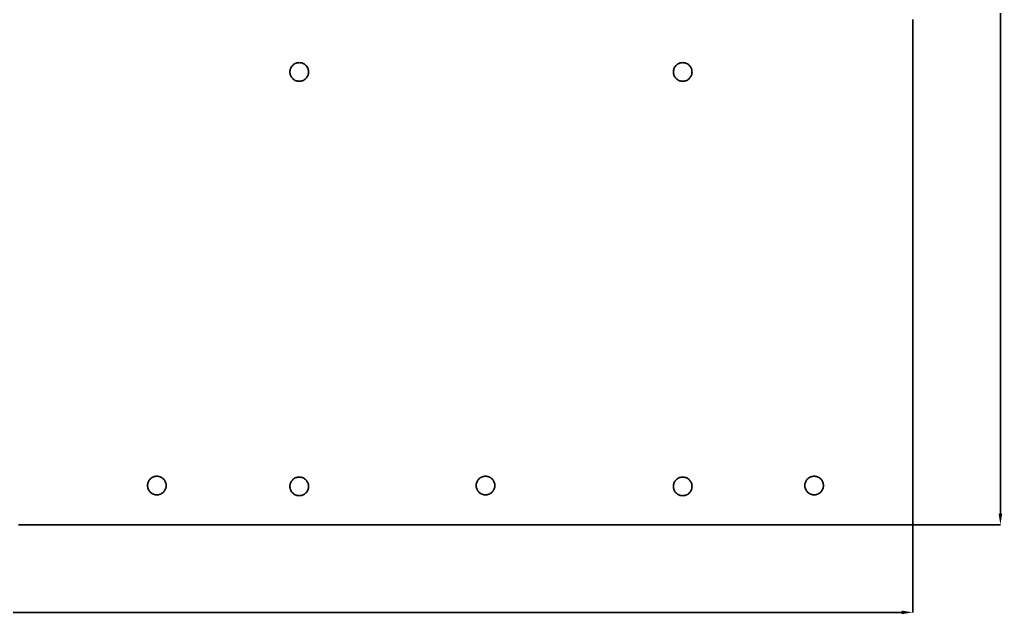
# Model space of a CAD drawing. Header units: millimetres. Extents: x 0 to 1322, y -1284 to 196.
# Drawn here: x 661 to 842, y -1218 to -1107.8 of the extents above; entities that cross this region are included whole.
import ezdxf

# ---------------------------------------------------------------- set-up
doc = ezdxf.new("R2010")
doc.units = ezdxf.units.MM
doc.layers.add('REFERENCE_DIMENSIONS', color=2, linetype='Continuous')
doc.layers.add('REFERENCE_GEOMETRY', color=7, linetype='Continuous')
doc.dimstyles.get("Standard").update_dxf_attribs({"dimtxt": 2.5, "dimasz": 2.5, "dimexe": 1.25, "dimexo": 0.625, "dimtad": 1, "dimcen": 2.5, "dimazin": 3, "dimtfac": 1, "dimtmove": 0, "dimatfit": 3})

# ---------------------------------------------------------------- blocks, each defined once
blk = doc.blocks.new('_CLOSEDFILLED')
at = {"color": 0, "linetype": 'BYBLOCK'}
blk.add_solid([(-1, 0.164), (0, 0), (-1, -0.164)], dxfattribs=at)
blk = doc.blocks.new('*D21')
for p, q in [((480, -1200), (480, -1216)), ((824, -1200), (824, -1216)), ((482, -1216), (647.5, -1216)), ((656.5, -1216), (822, -1216))]:
    blk.add_line(p, q)
at = {"layer": 'Defpoints'}
for p in [(480, -1200), (824, -1200), (480, -1216)]:
    blk.add_point(p, dxfattribs=at)
at = {"layer": 'REFERENCE_DIMENSIONS', "xscale": 2, "yscale": 2, "rotation": 180}
blk.add_blockref('_CLOSEDFILLED', (480, -1216), dxfattribs=at)
at = {"layer": 'REFERENCE_DIMENSIONS', "xscale": 2, "yscale": 2}
blk.add_blockref('_CLOSEDFILLED', (824, -1216), dxfattribs=at)
at = {"layer": 'REFERENCE_DIMENSIONS', "insert": (652, -1216), "char_height": 3, "attachment_point": 5}
blk.add_mtext('344', dxfattribs=at)
blk = doc.blocks.new('*D22')
for p, q in [((824, -997.7), (840, -997.7)), ((840, -1091.35), (840, -999.7)), ((840, -1198), (840, -1106.35)), ((824, -1200), (840, -1200))]:
    blk.add_line(p, q)
at = {"layer": 'Defpoints'}
for p in [(824, -997.7), (824, -1200), (840, -1200)]:
    blk.add_point(p, dxfattribs=at)
at = {"layer": 'REFERENCE_DIMENSIONS', "xscale": 2, "yscale": 2}
for p, rotation in [((840, -997.7), 90), ((840, -1200), 270)]:
    blk.add_blockref('_CLOSEDFILLED', p, dxfattribs=dict(at, rotation=rotation))
at = {"layer": 'REFERENCE_DIMENSIONS', "insert": (840, -1098.85), "char_height": 3, "attachment_point": 5, "rotation": 90}
blk.add_mtext('202,3', dxfattribs=at)

msp = doc.modelspace()

# ---------------------------------------------------------------- linework, layer by layer
at = {"layer": 'REFERENCE_GEOMETRY'}
msp.add_lwpolyline([(824, -1107.7627), (824, -1108.0126), (824, -1108.2626), (824, -1108.5126), (824, -1108.7625), (824, -1109.0125), (824, -1109.2625), (824, -1109.5124), (824, -1109.7624), (824, -1110.0124), (824, -1110.2623), (824, -1110.5123), (824, -1110.7623), (824, -1111.0122), (824, -1111.2622), (824, -1111.5121), (824, -1111.7621), (824, -1112.0121), (824, -1112.262), (824, -1112.512), (824, -1112.762), (824, -1113.0119), (824, -1113.2619), (824, -1113.5119), (824, -1113.7618), (824, -1114.0118), (824, -1114.2618), (824, -1114.5117), (824, -1114.7617), (824, -1115.0117), (824, -1115.2616), (824, -1115.5116), (824, -1115.7616), (824, -1116.0115), (824, -1116.2615), (824, -1116.5115), (824, -1116.7614), (824, -1117.0114), (824, -1117.2614), (824, -1117.5113), (824, -1117.7613), (824, -1118.0113), (824, -1118.2612), (824, -1118.5112), (824, -1118.7612), (824, -1119.0111), (824, -1119.2611), (824, -1119.5111), (824, -1119.761), (824, -1120.011), (824, -1120.2609), (824, -1120.5109), (824, -1120.7609), (824, -1121.0108), (824, -1121.2608), (824, -1121.5108), (824, -1121.7607), (824, -1122.0107), (824, -1122.2607), (824, -1122.5106), (824, -1122.7606), (824, -1123.0106), (824, -1123.2605), (824, -1123.5105), (824, -1123.7605), (824, -1124.0104), (824, -1124.2604), (824, -1124.5104), (824, -1124.7603), (824, -1125.0103), (824, -1125.2603), (824, -1125.5102), (824, -1125.7602), (824, -1126.0102), (824, -1126.2601), (824, -1126.5101), (824, -1126.7601), (824, -1127.01), (824, -1127.26), (824, -1127.51), (824, -1127.7599), (824, -1128.0099), (824, -1128.2598), (824, -1128.5098), (824, -1128.7598), (824, -1129.0097), (824, -1129.2597), (824, -1129.5097), (824, -1129.7596), (824, -1130.0096), (824, -1130.2596), (824, -1130.5095), (824, -1130.7595), (824, -1131.0095), (824, -1131.2594), (824, -1131.5094), (824, -1131.7594), (824, -1132.0093), (824, -1132.2593), (824, -1132.5093), (824, -1132.7592), (824, -1133.0092), (824, -1133.2592), (824, -1133.5091), (824, -1133.7591), (824, -1134.0091), (824, -1134.259), (824, -1134.509), (824, -1134.759), (824, -1135.0089), (824, -1135.2589), (824, -1135.5089), (824, -1135.7588), (824, -1136.0088), (824, -1136.2588), (824, -1136.5087), (824, -1136.7587), (824, -1137.0086), (824, -1137.2586), (824, -1137.5086), (824, -1137.7585), (824, -1138.0085), (824, -1138.2585), (824, -1138.5084), (824, -1138.7584), (824, -1139.0084), (824, -1139.2583), (824, -1139.5083), (824, -1139.7583), (824, -1140.0082), (824, -1140.2582), (824, -1140.5082), (824, -1140.7581), (824, -1141.0081), (824, -1141.2581), (824, -1141.508), (824, -1141.758), (824, -1142.008), (824, -1142.2579), (824, -1142.5079), (824, -1142.7579), (824, -1143.0078), (824, -1143.2578), (824, -1143.5078), (824, -1143.7577), (824, -1144.0077), (824, -1144.2577), (824, -1144.5076), (824, -1144.7576), (824, -1145.0075), (824, -1145.2575), (824, -1145.5075), (824, -1145.7574), (824, -1146.0074), (824, -1146.2574), (824, -1146.5073), (824, -1146.7573), (824, -1147.0073), (824, -1147.2572), (824, -1147.5072), (824, -1147.7572), (824, -1148.0071), (824, -1148.2571), (824, -1148.5071), (824, -1148.757), (824, -1149.007), (824, -1149.257), (824, -1149.5069), (824, -1149.7569), (824, -1150.0069), (824, -1150.2568), (824, -1150.5068), (824, -1150.7568), (824, -1151.0067), (824, -1151.2567), (824, -1151.5067), (824, -1151.7566), (824, -1152.0066), (824, -1152.2566), (824, -1152.5065), (824, -1152.7565), (824, -1153.0065), (824, -1153.2564), (824, -1153.5064), (824, -1153.7563), (824, -1154.0063), (824, -1154.2563), (824, -1154.5062), (824, -1154.7562), (824, -1155.0062), (824, -1155.2561), (824, -1155.5061), (824, -1155.7561), (824, -1156.006), (824, -1156.256), (824, -1156.506), (824, -1156.7559), (824, -1157.0059), (824, -1157.2559), (824, -1157.5058), (824, -1157.7558), (824, -1158.0058), (824, -1158.2557), (824, -1158.5057), (824, -1158.7557), (824, -1159.0056), (824, -1159.2556), (824, -1159.5056), (824, -1159.7555), (824, -1160.0055), (824, -1160.2555), (824, -1160.5054), (824, -1160.7554), (824, -1161.0054), (824, -1161.2553), (824, -1161.5053), (824, -1161.7553), (824, -1162.0052), (824, -1162.2552), (824, -1162.5051), (824, -1162.7551), (824, -1163.0051), (824, -1163.255), (824, -1163.505), (824, -1163.755), (824, -1164.0049), (824, -1164.2549), (824, -1164.5049), (824, -1164.7548), (824, -1165.0048), (824, -1165.2548), (824, -1165.5047), (824, -1165.7547), (824, -1166.0047), (824, -1166.2546), (824, -1166.5046), (824, -1166.7546), (824, -1167.0045), (824, -1167.2545), (824, -1167.5045), (824, -1167.7544), (824, -1168.0044), (824, -1168.2544), (824, -1168.5043), (824, -1168.7543), (824, -1169.0043), (824, -1169.2542), (824, -1169.5042), (824, -1169.7542), (824, -1170.0041), (824, -1170.2541), (824, -1170.504), (824, -1170.754), (824, -1171.004), (824, -1171.2539), (824, -1171.5039), (824, -1171.7539), (824, -1172.0038), (824, -1172.2538), (824, -1172.5038), (824, -1172.7537), (824, -1173.0037), (824, -1173.2537), (824, -1173.5036), (824, -1173.7536), (824, -1174.0036), (824, -1174.2535), (824, -1174.5035), (824, -1174.7535), (824, -1175.0034), (824, -1175.2534), (824, -1175.5034), (824, -1175.7533), (824, -1176.0033), (824, -1176.2533), (824, -1176.5032), (824, -1176.7532), (824, -1177.0032), (824, -1177.2531), (824, -1177.5031), (824, -1177.7531), (824, -1178.003), (824, -1178.253), (824, -1178.503), (824, -1178.7529), (824, -1179.0029), (824, -1179.2528), (824, -1179.5028), (824, -1179.7528), (824, -1180.0027), (824, -1180.2527), (824, -1180.5027), (824, -1180.7526), (824, -1181.0026), (824, -1181.2526), (824, -1181.5025), (824, -1181.7525), (824, -1182.0025), (824, -1182.2524), (824, -1182.5024), (824, -1182.7524), (824, -1183.0023), (824, -1183.2523), (824, -1183.5023), (824, -1183.7522), (824, -1184.0022), (824, -1184.2522), (824, -1184.5021), (824, -1184.7521), (824, -1185.0021), (824, -1185.252), (824, -1185.502), (824, -1185.752), (824, -1186.0019), (824, -1186.2519), (824, -1186.5019), (824, -1186.7518), (824, -1187.0018), (824, -1187.2518), (824, -1187.5017), (824, -1187.7517), (824, -1188.0016), (824, -1188.2516), (824, -1188.5016), (824, -1188.7515), (824, -1189.0015), (824, -1189.2515), (824, -1189.5014), (824, -1189.7514), (824, -1190.0014), (824, -1190.2513), (824, -1190.5013), (824, -1190.7513), (824, -1191.0012), (824, -1191.2512), (824, -1191.5012), (824, -1191.7511), (824, -1192.0011), (824, -1192.2511), (824, -1192.501), (824, -1192.751), (824, -1193.001), (824, -1193.2509), (824, -1193.5009), (824, -1193.7509), (824, -1194.0008), (824, -1194.2508), (824, -1194.5008), (824, -1194.7507), (824, -1195.0007), (824, -1195.2507), (824, -1195.5006), (824, -1195.7506), (824, -1196.0005), (824, -1196.2505), (824, -1196.5005), (824, -1196.7504), (824, -1197.0004), (824, -1197.2504), (824, -1197.5003), (824, -1197.7503), (824, -1198.0003), (824, -1198.2502), (824, -1198.5002), (824, -1198.7502), (824, -1199.0001), (824, -1199.2501), (824, -1199.5001), (824, -1199.75), (824, -1200), (823.75, -1200), (823.5001, -1200), (823.2501, -1200), (823.0001, -1200), (822.7502, -1200), (822.5002, -1200), (822.2502, -1200), (822.0003, -1200), (821.7503, -1200), (821.5003, -1200), (821.2504, -1200), (821.0004, -1200), (820.7504, -1200), (820.5005, -1200), (820.2505, -1200), (820.0005, -1200), (819.7506, -1200), (819.5006, -1200), (819.2507, -1200), (819.0007, -1200), (818.7507, -1200), (818.5008, -1200), (818.2508, -1200), (818.0008, -1200), (817.7509, -1200), (817.5009, -1200), (817.2509, -1200), (817.001, -1200), (816.751, -1200), (816.501, -1200), (816.2511, -1200), (816.0011, -1200), (815.7511, -1200), (815.5012, -1200), (815.2512, -1200), (815.0012, -1200), (814.7513, -1200), (814.5013, -1200), (814.2513, -1200), (814.0014, -1200), (813.7514, -1200), (813.5014, -1200), (813.2515, -1200), (813.0015, -1200), (812.7515, -1200), (812.5016, -1200), (812.2516, -1200), (812.0016, -1200), (811.7517, -1200), (811.5017, -1200), (811.2518, -1200), (811.0018, -1200), (810.7518, -1200), (810.5019, -1200), (810.2519, -1200), (810.0019, -1200), (809.752, -1200), (809.502, -1200), (809.252, -1200), (809.0021, -1200), (808.7521, -1200), (808.5021, -1200), (808.2522, -1200), (808.0022, -1200), (807.7522, -1200), (807.5023, -1200), (807.2523, -1200), (807.0023, -1200), (806.7524, -1200), (806.5024, -1200), (806.2524, -1200), (806.0025, -1200), (805.7525, -1200), (805.5025, -1200), (805.2526, -1200), (805.0026, -1200), (804.7526, -1200), (804.5027, -1200), (804.2527, -1200), (804.0027, -1200), (803.7528, -1200), (803.5028, -1200), (803.2528, -1200), (803.0029, -1200), (802.7529, -1200), (802.503, -1200), (802.253, -1200), (802.003, -1200), (801.7531, -1200), (801.5031, -1200), (801.2531, -1200), (801.0032, -1200), (800.7532, -1200), (800.5032, -1200), (800.2533, -1200), (800.0033, -1200), (799.7533, -1200), (799.5034, -1200), (799.2534, -1200), (799.0034, -1200), (798.7535, -1200), (798.5035, -1200), (798.2535, -1200), (798.0036, -1200), (797.7536, -1200), (797.5036, -1200), (797.2537, -1200), (797.0037, -1200), (796.7537, -1200), (796.5038, -1200), (796.2538, -1200), (796.0038, -1200), (795.7539, -1200), (795.5039, -1200), (795.2539, -1200), (795.004, -1200), (794.754, -1200), (794.504, -1200), (794.2541, -1200), (794.0041, -1200), (793.7542, -1200), (793.5042, -1200), (793.2542, -1200), (793.0043, -1200), (792.7543, -1200), (792.5043, -1200), (792.2544, -1200), (792.0044, -1200), (791.7544, -1200), (791.5045, -1200), (791.2545, -1200), (791.0045, -1200), (790.7546, -1200), (790.5046, -1200), (790.2546, -1200), (790.0047, -1200), (789.7547, -1200), (789.5047, -1200), (789.2548, -1200), (789.0048, -1200), (788.7548, -1200), (788.5049, -1200), (788.2549, -1200), (788.0049, -1200), (787.755, -1200), (787.505, -1200), (787.255, -1200), (787.0051, -1200), (786.7551, -1200), (786.5051, -1200), (786.2552, -1200), (786.0052, -1200), (785.7553, -1200), (785.5053, -1200), (785.2553, -1200), (785.0054, -1200), (784.7554, -1200), (784.5054, -1200), (784.2555, -1200), (784.0055, -1200), (783.7555, -1200), (783.5056, -1200), (783.2556, -1200), (783.0056, -1200), (782.7557, -1200), (782.5057, -1200), (782.2557, -1200), (782.0058, -1200), (781.7558, -1200), (781.5058, -1200), (781.2559, -1200), (781.0059, -1200), (780.7559, -1200), (780.506, -1200), (780.256, -1200), (780.006, -1200), (779.7561, -1200), (779.5061, -1200), (779.2561, -1200), (779.0062, -1200), (778.7562, -1200), (778.5062, -1200), (778.2563, -1200), (778.0063, -1200), (777.7563, -1200), (777.5064, -1200), (777.2564, -1200), (777.0065, -1200), (776.7565, -1200), (776.5065, -1200), (776.2566, -1200), (776.0066, -1200), (775.7566, -1200), (775.5067, -1200), (775.2567, -1200), (775.0067, -1200), (774.7568, -1200), (774.5068, -1200), (774.2568, -1200), (774.0069, -1200), (773.7569, -1200), (773.5069, -1200), (773.257, -1200), (773.007, -1200), (772.757, -1200), (772.5071, -1200), (772.2571, -1200), (772.0071, -1200), (771.7572, -1200), (771.5072, -1200), (771.2572, -1200), (771.0073, -1200), (770.7573, -1200), (770.5073, -1200), (770.2574, -1200), (770.0074, -1200), (769.7574, -1200), (769.5075, -1200), (769.2575, -1200), (769.0075, -1200), (768.7576, -1200), (768.5076, -1200), (768.2577, -1200), (768.0077, -1200), (767.7577, -1200), (767.5078, -1200), (767.2578, -1200), (767.0078, -1200), (766.7579, -1200), (766.5079, -1200), (766.2579, -1200), (766.008, -1200), (765.758, -1200), (765.508, -1200), (765.2581, -1200), (765.0081, -1200), (764.7581, -1200), (764.5082, -1200), (764.2582, -1200), (764.0082, -1200), (763.7583, -1200), (763.5083, -1200), (763.2583, -1200), (763.0084, -1200), (762.7584, -1200), (762.5084, -1200), (762.2585, -1200), (762.0085, -1200), (761.7585, -1200), (761.5086, -1200), (761.2586, -1200), (761.0086, -1200), (760.7587, -1200), (760.5087, -1200), (760.2588, -1200), (760.0088, -1200), (759.7588, -1200), (759.5089, -1200), (759.2589, -1200), (759.0089, -1200), (758.759, -1200), (758.509, -1200), (758.259, -1200), (758.0091, -1200), (757.7591, -1200), (757.5091, -1200), (757.2592, -1200), (757.0092, -1200), (756.7592, -1200), (756.5093, -1200), (756.2593, -1200), (756.0093, -1200), (755.7594, -1200), (755.5094, -1200), (755.2594, -1200), (755.0095, -1200), (754.7595, -1200), (754.5095, -1200), (754.2596, -1200), (754.0096, -1200), (753.7596, -1200), (753.5097, -1200), (753.2597, -1200), (753.0097, -1200), (752.7598, -1200), (752.5098, -1200), (752.2598, -1200), (752.0099, -1200), (751.7599, -1200), (751.51, -1200), (751.26, -1200), (751.01, -1200), (750.7601, -1200), (750.5101, -1200), (750.2601, -1200), (750.0102, -1200), (749.7602, -1200), (749.5102, -1200), (749.2603, -1200), (749.0103, -1200), (748.7603, -1200), (748.5104, -1200), (748.2604, -1200), (748.0104, -1200), (747.7605, -1200), (747.5105, -1200), (747.2605, -1200), (747.0106, -1200), (746.7606, -1200), (746.5106, -1200), (746.2607, -1200), (746.0107, -1200), (745.7607, -1200), (745.5108, -1200), (745.2608, -1200), (745.0108, -1200), (744.7609, -1200), (744.5109, -1200), (744.2609, -1200), (744.011, -1200), (743.761, -1200), (743.5111, -1200), (743.2611, -1200), (743.0111, -1200), (742.7612, -1200), (742.5112, -1200), (742.2612, -1200), (742.0113, -1200), (741.7613, -1200), (741.5113, -1200), (741.2614, -1200), (741.0114, -1200), (740.7614, -1200), (740.5115, -1200), (740.2615, -1200), (740.0115, -1200), (739.7616, -1200), (739.5116, -1200), (739.2616, -1200), (739.0117, -1200), (738.7617, -1200), (738.5117, -1200), (738.2618, -1200), (738.0118, -1200), (737.7618, -1200), (737.5119, -1200), (737.2619, -1200), (737.0119, -1200), (736.762, -1200), (736.512, -1200), (736.262, -1200), (736.0121, -1200), (735.7621, -1200), (735.5121, -1200), (735.2622, -1200), (735.0122, -1200), (734.7623, -1200), (734.5123, -1200), (734.2623, -1200), (734.0124, -1200), (733.7624, -1200), (733.5124, -1200), (733.2625, -1200), (733.0125, -1200), (732.7625, -1200), (732.5126, -1200), (732.2626, -1200), (732.0126, -1200), (731.7627, -1200), (731.5127, -1200), (731.2627, -1200), (731.0128, -1200), (730.7628, -1200), (730.5128, -1200), (730.2629, -1200), (730.0129, -1200), (729.7629, -1200), (729.513, -1200), (729.263, -1200), (729.013, -1200), (728.7631, -1200), (728.5131, -1200), (728.2631, -1200), (728.0132, -1200), (727.7632, -1200), (727.5132, -1200), (727.2633, -1200), (727.0133, -1200), (726.7633, -1200), (726.5134, -1200), (726.2634, -1200), (726.0135, -1200), (725.7635, -1200), (725.5135, -1200), (725.2636, -1200), (725.0136, -1200), (724.7636, -1200), (724.5137, -1200), (724.2637, -1200), (724.0137, -1200), (723.7638, -1200), (723.5138, -1200), (723.2638, -1200), (723.0139, -1200), (722.7639, -1200), (722.5139, -1200), (722.264, -1200), (722.014, -1200), (721.764, -1200), (721.5141, -1200), (721.2641, -1200), (721.0141, -1200), (720.7642, -1200), (720.5142, -1200), (720.2642, -1200), (720.0143, -1200), (719.7643, -1200), (719.5143, -1200), (719.2644, -1200), (719.0144, -1200), (718.7644, -1200), (718.5145, -1200), (718.2645, -1200), (718.0146, -1200), (717.7646, -1200), (717.5146, -1200), (717.2647, -1200), (717.0147, -1200), (716.7647, -1200), (716.5148, -1200), (716.2648, -1200), (716.0148, -1200), (715.7649, -1200), (715.5149, -1200), (715.2649, -1200), (715.015, -1200), (714.765, -1200), (714.515, -1200), (714.2651, -1200), (714.0151, -1200), (713.7651, -1200), (713.5152, -1200), (713.2652, -1200), (713.0152, -1200), (712.7653, -1200), (712.5153, -1200), (712.2653, -1200), (712.0154, -1200), (711.7654, -1200), (711.5154, -1200), (711.2655, -1200), (711.0155, -1200), (710.7655, -1200), (710.5156, -1200), (710.2656, -1200), (710.0156, -1200), (709.7657, -1200), (709.5157, -1200), (709.2658, -1200), (709.0158, -1200), (708.7658, -1200), (708.5159, -1200), (708.2659, -1200), (708.0159, -1200), (707.766, -1200), (707.516, -1200), (707.266, -1200), (707.0161, -1200), (706.7661, -1200), (706.5161, -1200), (706.2662, -1200), (706.0162, -1200), (705.7662, -1200), (705.5163, -1200), (705.2663, -1200), (705.0163, -1200), (704.7664, -1200), (704.5164, -1200), (704.2664, -1200), (704.0165, -1200), (703.7665, -1200), (703.5165, -1200), (703.2666, -1200), (703.0166, -1200), (702.7666, -1200), (702.5167, -1200), (702.2667, -1200), (702.0167, -1200), (701.7668, -1200), (701.5168, -1200), (701.2668, -1200), (701.0169, -1200), (700.7669, -1200), (700.517, -1200), (700.267, -1200), (700.017, -1200), (699.7671, -1200), (699.5171, -1200), (699.2671, -1200), (699.0172, -1200), (698.7672, -1200), (698.5172, -1200), (698.2673, -1200), (698.0173, -1200), (697.7673, -1200), (697.5174, -1200), (697.2674, -1200), (697.0174, -1200), (696.7675, -1200), (696.5175, -1200), (696.2675, -1200), (696.0176, -1200), (695.7676, -1200), (695.5176, -1200), (695.2677, -1200), (695.0177, -1200), (694.7677, -1200), (694.5178, -1200), (694.2678, -1200), (694.0178, -1200), (693.7679, -1200), (693.5179, -1200), (693.2679, -1200), (693.018, -1200), (692.768, -1200), (692.5181, -1200), (692.2681, -1200), (692.0181, -1200), (691.7682, -1200), (691.5182, -1200), (691.2682, -1200), (691.0183, -1200), (690.7683, -1200), (690.5183, -1200), (690.2684, -1200), (690.0184, -1200), (689.7684, -1200), (689.5185, -1200), (689.2685, -1200), (689.0185, -1200), (688.7686, -1200), (688.5186, -1200), (688.2686, -1200), (688.0187, -1200), (687.7687, -1200), (687.5187, -1200), (687.2688, -1200), (687.0188, -1200), (686.7688, -1200), (686.5189, -1200), (686.2689, -1200), (686.0189, -1200), (685.769, -1200), (685.519, -1200), (685.269, -1200), (685.0191, -1200), (684.7691, -1200), (684.5191, -1200), (684.2692, -1200), (684.0192, -1200), (683.7693, -1200), (683.5193, -1200), (683.2693, -1200), (683.0194, -1200), (682.7694, -1200), (682.5194, -1200), (682.2695, -1200), (682.0195, -1200), (681.7695, -1200), (681.5196, -1200), (681.2696, -1200), (681.0196, -1200), (680.7697, -1200), (680.5197, -1200), (680.2697, -1200), (680.0198, -1200), (679.7698, -1200), (679.5198, -1200), (679.2699, -1200), (679.0199, -1200), (678.7699, -1200), (678.52, -1200), (678.27, -1200), (678.02, -1200), (677.7701, -1200), (677.5201, -1200), (677.2701, -1200), (677.0202, -1200), (676.7702, -1200), (676.5202, -1200), (676.2703, -1200), (676.0203, -1200), (675.7704, -1200), (675.5204, -1200), (675.2704, -1200), (675.0205, -1200), (674.7705, -1200), (674.5205, -1200), (674.2706, -1200), (674.0206, -1200), (673.7706, -1200), (673.5207, -1200), (673.2707, -1200), (673.0207, -1200), (672.7708, -1200), (672.5208, -1200), (672.2708, -1200), (672.0209, -1200), (671.7709, -1200), (671.5209, -1200), (671.271, -1200), (671.021, -1200), (670.771, -1200), (670.5211, -1200), (670.2711, -1200), (670.0211, -1200), (669.7712, -1200), (669.5212, -1200), (669.2712, -1200), (669.0213, -1200), (668.7713, -1200), (668.5213, -1200), (668.2714, -1200), (668.0214, -1200), (667.7714, -1200), (667.5215, -1200), (667.2715, -1200), (667.0216, -1200), (666.7716, -1200), (666.5216, -1200), (666.2717, -1200), (666.0217, -1200), (665.7717, -1200), (665.5218, -1200), (665.2718, -1200), (665.0218, -1200), (664.7719, -1200), (664.5219, -1200), (664.2719, -1200), (664.022, -1200), (663.772, -1200), (663.522, -1200), (663.2721, -1200), (663.0221, -1200), (662.7721, -1200), (662.5222, -1200), (662.2722, -1200), (662.0222, -1200), (661.7723, -1200), (661.5223, -1200), (661.2723, -1200), (661.0224, -1200), (660.7724, -1200)], dxfattribs=at)
for points in [[(713.7, -1117.35), (713.6935, -1117.2018), (713.6742, -1117.0548), (713.6421, -1116.91), (713.5975, -1116.7686), (713.5407, -1116.6315), (713.4722, -1116.5), (713.3926, -1116.3749), (713.3023, -1116.2573), (713.2021, -1116.1479), (713.0927, -1116.0477), (712.9751, -1115.9574), (712.85, -1115.8778), (712.7185, -1115.8093), (712.5814, -1115.7525), (712.44, -1115.7079), (712.2952, -1115.6758), (712.1482, -1115.6565), (712, -1115.65), (711.8518, -1115.6565), (711.7048, -1115.6758), (711.56, -1115.7079), (711.4186, -1115.7525), (711.2815, -1115.8093), (711.15, -1115.8778), (711.0249, -1115.9574), (710.9073, -1116.0477), (710.7979, -1116.1479), (710.6977, -1116.2573), (710.6074, -1116.3749), (710.5278, -1116.5), (710.4593, -1116.6315), (710.4025, -1116.7686), (710.3579, -1116.91), (710.3258, -1117.0548), (710.3065, -1117.2018), (710.3, -1117.35), (710.3065, -1117.4982), (710.3258, -1117.6452), (710.3579, -1117.79), (710.4025, -1117.9314), (710.4593, -1118.0685), (710.5278, -1118.2), (710.6074, -1118.3251), (710.6977, -1118.4427), (710.7979, -1118.5521), (710.9073, -1118.6523), (711.0249, -1118.7426), (711.15, -1118.8222), (711.2815, -1118.8907), (711.4186, -1118.9475), (711.56, -1118.9921), (711.7048, -1119.0242), (711.8518, -1119.0435), (712, -1119.05), (712.1482, -1119.0435), (712.2952, -1119.0242), (712.44, -1118.9921), (712.5814, -1118.9475), (712.7185, -1118.8907), (712.85, -1118.8222), (712.9751, -1118.7426), (713.0927, -1118.6523), (713.2021, -1118.5521), (713.3023, -1118.4427), (713.3926, -1118.3251), (713.4722, -1118.2), (713.5407, -1118.0685), (713.5975, -1117.9314), (713.6421, -1117.79), (713.6742, -1117.6452), (713.6935, -1117.4982)], [(783.7, -1117.35), (783.6935, -1117.2018), (783.6742, -1117.0548), (783.6421, -1116.91), (783.5975, -1116.7686), (783.5407, -1116.6315), (783.4722, -1116.5), (783.3926, -1116.3749), (783.3023, -1116.2573), (783.2021, -1116.1479), (783.0927, -1116.0477), (782.9751, -1115.9574), (782.85, -1115.8778), (782.7185, -1115.8093), (782.5814, -1115.7525), (782.44, -1115.7079), (782.2952, -1115.6758), (782.1482, -1115.6565), (782, -1115.65), (781.8518, -1115.6565), (781.7048, -1115.6758), (781.56, -1115.7079), (781.4186, -1115.7525), (781.2815, -1115.8093), (781.15, -1115.8778), (781.0249, -1115.9574), (780.9073, -1116.0477), (780.7979, -1116.1479), (780.6977, -1116.2573), (780.6074, -1116.3749), (780.5278, -1116.5), (780.4593, -1116.6315), (780.4025, -1116.7686), (780.3579, -1116.91), (780.3258, -1117.0548), (780.3065, -1117.2018), (780.3, -1117.35), (780.3065, -1117.4982), (780.3258, -1117.6452), (780.3579, -1117.79), (780.4025, -1117.9314), (780.4593, -1118.0685), (780.5278, -1118.2), (780.6074, -1118.3251), (780.6977, -1118.4427), (780.7979, -1118.5521), (780.9073, -1118.6523), (781.0249, -1118.7426), (781.15, -1118.8222), (781.2815, -1118.8907), (781.4186, -1118.9475), (781.56, -1118.9921), (781.7048, -1119.0242), (781.8518, -1119.0435), (782, -1119.05), (782.1482, -1119.0435), (782.2952, -1119.0242), (782.44, -1118.9921), (782.5814, -1118.9475), (782.7185, -1118.8907), (782.85, -1118.8222), (782.9751, -1118.7426), (783.0927, -1118.6523), (783.2021, -1118.5521), (783.3023, -1118.4427), (783.3926, -1118.3251), (783.4722, -1118.2), (783.5407, -1118.0685), (783.5975, -1117.9314), (783.6421, -1117.79), (783.6742, -1117.6452), (783.6935, -1117.4982)], [(687.7, -1192.85), (687.6935, -1192.7018), (687.6742, -1192.5548), (687.6421, -1192.41), (687.5975, -1192.2686), (687.5407, -1192.1315), (687.4722, -1192), (687.3926, -1191.8749), (687.3023, -1191.7573), (687.2021, -1191.6479), (687.0927, -1191.5477), (686.9751, -1191.4574), (686.85, -1191.3778), (686.7185, -1191.3093), (686.5814, -1191.2525), (686.44, -1191.2079), (686.2952, -1191.1758), (686.1482, -1191.1565), (686, -1191.15), (685.8518, -1191.1565), (685.7048, -1191.1758), (685.56, -1191.2079), (685.4186, -1191.2525), (685.2815, -1191.3093), (685.15, -1191.3778), (685.0249, -1191.4574), (684.9073, -1191.5477), (684.7979, -1191.6479), (684.6977, -1191.7573), (684.6074, -1191.8749), (684.5278, -1192), (684.4593, -1192.1315), (684.4025, -1192.2686), (684.3579, -1192.41), (684.3258, -1192.5548), (684.3065, -1192.7018), (684.3, -1192.85), (684.3065, -1192.9982), (684.3258, -1193.1452), (684.3579, -1193.29), (684.4025, -1193.4314), (684.4593, -1193.5685), (684.5278, -1193.7), (684.6074, -1193.8251), (684.6977, -1193.9427), (684.7979, -1194.0521), (684.9073, -1194.1523), (685.0249, -1194.2426), (685.15, -1194.3222), (685.2815, -1194.3907), (685.4186, -1194.4475), (685.56, -1194.4921), (685.7048, -1194.5242), (685.8518, -1194.5435), (686, -1194.55), (686.1482, -1194.5435), (686.2952, -1194.5242), (686.44, -1194.4921), (686.5814, -1194.4475), (686.7185, -1194.3907), (686.85, -1194.3222), (686.9751, -1194.2426), (687.0927, -1194.1523), (687.2021, -1194.0521), (687.3023, -1193.9427), (687.3926, -1193.8251), (687.4722, -1193.7), (687.5407, -1193.5685), (687.5975, -1193.4314), (687.6421, -1193.29), (687.6742, -1193.1452), (687.6935, -1192.9982)], [(713.7, -1193), (713.6935, -1192.8518), (713.6742, -1192.7048), (713.6421, -1192.56), (713.5975, -1192.4186), (713.5407, -1192.2815), (713.4722, -1192.15), (713.3926, -1192.0249), (713.3023, -1191.9073), (713.2021, -1191.7979), (713.0927, -1191.6977), (712.9751, -1191.6074), (712.85, -1191.5278), (712.7185, -1191.4593), (712.5814, -1191.4025), (712.44, -1191.3579), (712.2952, -1191.3258), (712.1482, -1191.3065), (712, -1191.3), (711.8518, -1191.3065), (711.7048, -1191.3258), (711.56, -1191.3579), (711.4186, -1191.4025), (711.2815, -1191.4593), (711.15, -1191.5278), (711.0249, -1191.6074), (710.9073, -1191.6977), (710.7979, -1191.7979), (710.6977, -1191.9073), (710.6074, -1192.0249), (710.5278, -1192.15), (710.4593, -1192.2815), (710.4025, -1192.4186), (710.3579, -1192.56), (710.3258, -1192.7048), (710.3065, -1192.8518), (710.3, -1193), (710.3065, -1193.1482), (710.3258, -1193.2952), (710.3579, -1193.44), (710.4025, -1193.5814), (710.4593, -1193.7185), (710.5278, -1193.85), (710.6074, -1193.9751), (710.6977, -1194.0927), (710.7979, -1194.2021), (710.9073, -1194.3023), (711.0249, -1194.3926), (711.15, -1194.4722), (711.2815, -1194.5407), (711.4186, -1194.5975), (711.56, -1194.6421), (711.7048, -1194.6742), (711.8518, -1194.6935), (712, -1194.7), (712.1482, -1194.6935), (712.2952, -1194.6742), (712.44, -1194.6421), (712.5814, -1194.5975), (712.7185, -1194.5407), (712.85, -1194.4722), (712.9751, -1194.3926), (713.0927, -1194.3023), (713.2021, -1194.2021), (713.3023, -1194.0927), (713.3926, -1193.9751), (713.4722, -1193.85), (713.5407, -1193.7185), (713.5975, -1193.5814), (713.6421, -1193.44), (713.6742, -1193.2952), (713.6935, -1193.1482)], [(747.7, -1192.85), (747.6935, -1192.7018), (747.6742, -1192.5548), (747.6421, -1192.41), (747.5975, -1192.2686), (747.5407, -1192.1315), (747.4722, -1192), (747.3926, -1191.8749), (747.3023, -1191.7573), (747.2021, -1191.6479), (747.0927, -1191.5477), (746.9751, -1191.4574), (746.85, -1191.3778), (746.7185, -1191.3093), (746.5814, -1191.2525), (746.44, -1191.2079), (746.2952, -1191.1758), (746.1482, -1191.1565), (746, -1191.15), (745.8518, -1191.1565), (745.7048, -1191.1758), (745.56, -1191.2079), (745.4186, -1191.2525), (745.2815, -1191.3093), (745.15, -1191.3778), (745.0249, -1191.4574), (744.9073, -1191.5477), (744.7979, -1191.6479), (744.6977, -1191.7573), (744.6074, -1191.8749), (744.5278, -1192), (744.4593, -1192.1315), (744.4025, -1192.2686), (744.3579, -1192.41), (744.3258, -1192.5548), (744.3065, -1192.7018), (744.3, -1192.85), (744.3065, -1192.9982), (744.3258, -1193.1452), (744.3579, -1193.29), (744.4025, -1193.4314), (744.4593, -1193.5685), (744.5278, -1193.7), (744.6074, -1193.8251), (744.6977, -1193.9427), (744.7979, -1194.0521), (744.9073, -1194.1523), (745.0249, -1194.2426), (745.15, -1194.3222), (745.2815, -1194.3907), (745.4186, -1194.4475), (745.56, -1194.4921), (745.7048, -1194.5242), (745.8518, -1194.5435), (746, -1194.55), (746.1482, -1194.5435), (746.2952, -1194.5242), (746.44, -1194.4921), (746.5814, -1194.4475), (746.7185, -1194.3907), (746.85, -1194.3222), (746.9751, -1194.2426), (747.0927, -1194.1523), (747.2021, -1194.0521), (747.3023, -1193.9427), (747.3926, -1193.8251), (747.4722, -1193.7), (747.5407, -1193.5685), (747.5975, -1193.4314), (747.6421, -1193.29), (747.6742, -1193.1452), (747.6935, -1192.9982)], [(783.7, -1193), (783.6935, -1192.8518), (783.6742, -1192.7048), (783.6421, -1192.56), (783.5975, -1192.4186), (783.5407, -1192.2815), (783.4722, -1192.15), (783.3926, -1192.0249), (783.3023, -1191.9073), (783.2021, -1191.7979), (783.0927, -1191.6977), (782.9751, -1191.6074), (782.85, -1191.5278), (782.7185, -1191.4593), (782.5814, -1191.4025), (782.44, -1191.3579), (782.2952, -1191.3258), (782.1482, -1191.3065), (782, -1191.3), (781.8518, -1191.3065), (781.7048, -1191.3258), (781.56, -1191.3579), (781.4186, -1191.4025), (781.2815, -1191.4593), (781.15, -1191.5278), (781.0249, -1191.6074), (780.9073, -1191.6977), (780.7979, -1191.7979), (780.6977, -1191.9073), (780.6074, -1192.0249), (780.5278, -1192.15), (780.4593, -1192.2815), (780.4025, -1192.4186), (780.3579, -1192.56), (780.3258, -1192.7048), (780.3065, -1192.8518), (780.3, -1193), (780.3065, -1193.1482), (780.3258, -1193.2952), (780.3579, -1193.44), (780.4025, -1193.5814), (780.4593, -1193.7185), (780.5278, -1193.85), (780.6074, -1193.9751), (780.6977, -1194.0927), (780.7979, -1194.2021), (780.9073, -1194.3023), (781.0249, -1194.3926), (781.15, -1194.4722), (781.2815, -1194.5407), (781.4186, -1194.5975), (781.56, -1194.6421), (781.7048, -1194.6742), (781.8518, -1194.6935), (782, -1194.7), (782.1482, -1194.6935), (782.2952, -1194.6742), (782.44, -1194.6421), (782.5814, -1194.5975), (782.7185, -1194.5407), (782.85, -1194.4722), (782.9751, -1194.3926), (783.0927, -1194.3023), (783.2021, -1194.2021), (783.3023, -1194.0927), (783.3926, -1193.9751), (783.4722, -1193.85), (783.5407, -1193.7185), (783.5975, -1193.5814), (783.6421, -1193.44), (783.6742, -1193.2952), (783.6935, -1193.1482)], [(807.7, -1192.85), (807.6935, -1192.7018), (807.6742, -1192.5548), (807.6421, -1192.41), (807.5975, -1192.2686), (807.5407, -1192.1315), (807.4722, -1192), (807.3926, -1191.8749), (807.3023, -1191.7573), (807.2021, -1191.6479), (807.0927, -1191.5477), (806.9751, -1191.4574), (806.85, -1191.3778), (806.7185, -1191.3093), (806.5814, -1191.2525), (806.44, -1191.2079), (806.2952, -1191.1758), (806.1482, -1191.1565), (806, -1191.15), (805.8518, -1191.1565), (805.7048, -1191.1758), (805.56, -1191.2079), (805.4186, -1191.2525), (805.2815, -1191.3093), (805.15, -1191.3778), (805.0249, -1191.4574), (804.9073, -1191.5477), (804.7979, -1191.6479), (804.6977, -1191.7573), (804.6074, -1191.8749), (804.5278, -1192), (804.4593, -1192.1315), (804.4025, -1192.2686), (804.3579, -1192.41), (804.3258, -1192.5548), (804.3065, -1192.7018), (804.3, -1192.85), (804.3065, -1192.9982), (804.3258, -1193.1452), (804.3579, -1193.29), (804.4025, -1193.4314), (804.4593, -1193.5685), (804.5278, -1193.7), (804.6074, -1193.8251), (804.6977, -1193.9427), (804.7979, -1194.0521), (804.9073, -1194.1523), (805.0249, -1194.2426), (805.15, -1194.3222), (805.2815, -1194.3907), (805.4186, -1194.4475), (805.56, -1194.4921), (805.7048, -1194.5242), (805.8518, -1194.5435), (806, -1194.55), (806.1482, -1194.5435), (806.2952, -1194.5242), (806.44, -1194.4921), (806.5814, -1194.4475), (806.7185, -1194.3907), (806.85, -1194.3222), (806.9751, -1194.2426), (807.0927, -1194.1523), (807.2021, -1194.0521), (807.3023, -1193.9427), (807.3926, -1193.8251), (807.4722, -1193.7), (807.5407, -1193.5685), (807.5975, -1193.4314), (807.6421, -1193.29), (807.6742, -1193.1452), (807.6935, -1192.9982)]]:
    msp.add_lwpolyline(points, close=True, dxfattribs=at)

# ---------------------------------------------------------------- dimensions: what is measured, and where the dimension line sits
at = {"layer": 'REFERENCE_DIMENSIONS'}
dim = msp.add_linear_dim(base=(840, -1200), p1=(824, -1200), p2=(824, -997.7), angle=90, dimstyle='Standard', override={"dimtxt": 3, "dimasz": 2, "dimdec": 3}, dxfattribs=at)
dim.commit()
dim.dimension.update_dxf_attribs({"geometry": '*D22', "text_midpoint": (840, -1098.85)})
dim = msp.add_linear_dim(base=(480, -1216), p1=(480, -1200), p2=(824, -1200), dimstyle='Standard', override={"dimtxt": 3, "dimasz": 2, "dimdec": 3}, dxfattribs=at)
dim.commit()
dim.dimension.update_dxf_attribs({"geometry": '*D21', "text_midpoint": (652, -1216)})

doc.saveas('drawing.dxf')
